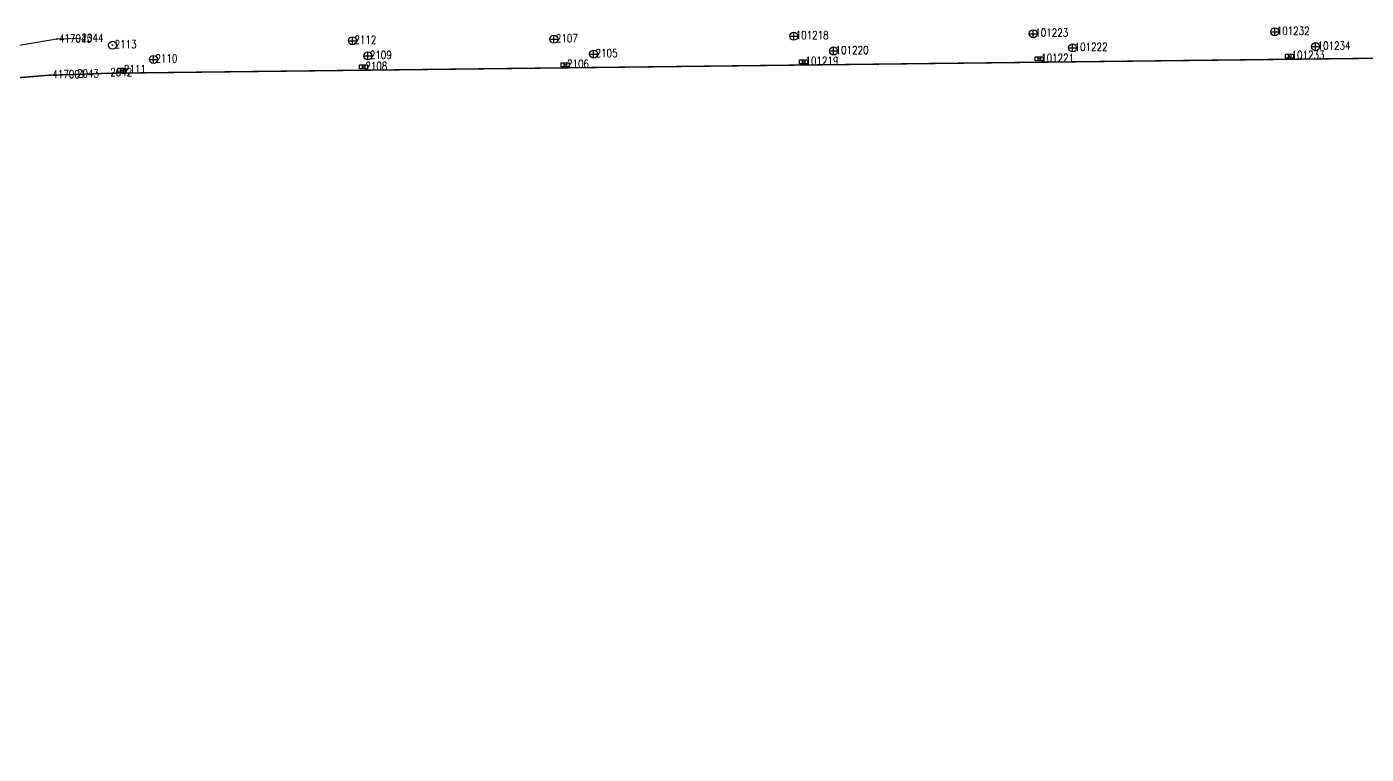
# Model space of a CAD drawing. Extents: x 953 to 1485, y 1110 to 1494.
# Drawn here: x 1175.2 to 1342.5, y 1109.8 to 1200.7 of the extents above; entities that cross this region are included whole.
import ezdxf

# ---------------------------------------------------------------- set-up
doc = ezdxf.new("R2010")
doc.units = 0
doc.header["$LTSCALE"] = 0.5
doc.header["$PDSIZE"] = 0.2
doc.layers.get('0').update_dxf_attribs({"linetype": 'CONTINUOUS'})
for name, color, linetype in [('DLSS', 4, 'CONTINUOUS'), ('GXYZ', 2, 'CONTINUOUS'), ('ZDH', 1, 'CONTINUOUS')]:
    doc.layers.add(name, color=color, linetype=linetype)
doc.styles.add('HZ', font='rs.shx', dxfattribs={"width": 0.8, "bigfont": 'hztxt.shx'})

# ---------------------------------------------------------------- blocks, each defined once
blk = doc.blocks.new('gc041')
for p, q in [((-1, 0.5), (1, 0.5)), ((-1, -0.5), (-1, 0.5)), ((-0.33, 0.5), (-0.33, -0.5)), ((0.33, 0.5), (0.33, -0.5)), ((1, 0.5), (1, -0.5)), ((1, -0.5), (-1, -0.5))]:
    blk.add_line(p, q)
blk = doc.blocks.new('gc043')
for p, q in [((-1, 0), (1, 0)), ((0, -1), (0, 1))]:
    blk.add_line(p, q)
blk.add_circle((0, 0), 1)
blk = doc.blocks.new('gc188')
blk.add_circle((0, 0), 1)

msp = doc.modelspace()

# ---------------------------------------------------------------- linework, layer by layer
at = {"linetype": 'Continuous'}
for p, q in [((1178.94, 1199.1, 8.56), (1133.64, 1191.53, 7.72)), ((1181.76, 1199.18, 8.61), (1178.94, 1199.1, 8.56))]:
    msp.add_line(p, q, dxfattribs=at)
at = {"layer": 'DLSS', "linetype": 'Continuous', "const_width": 0.175, "flags": 128}
msp.add_lwpolyline([(1460.28, 1198.11), (1405.34, 1197.46), (1185.35, 1194.86), (1181.21, 1194.7), (1178.12, 1194.63), (1169.91, 1193.95), (1160.64, 1192.83), (1153.46, 1191.63), (1141.84, 1189.13), (1126.8, 1184.82), (1111.38, 1179.02), (1097.35, 1172.43), (1084.6, 1165.25), (1072.9, 1158.29), (1053.39, 1146.69), (1039.51, 1138.39), (1032.84, 1134.46), (1024.77, 1130.12), (1023.39, 1129.44), (1014.66, 1125.38), (996.71, 1118.23), (983.05, 1114.36), (961.33, 1109.88)], dxfattribs=at)
at = {"layer": 'ZDH', "linetype": 'Continuous'}
for p in [(1300.91, 1199.8, 9.69), (1331.07, 1200.04, 10.08), (1178.94, 1199.1, 8.56), (1181.76, 1199.18, 8.61), (1185.9, 1198.36, 8.64), (1215.85, 1198.92, 8.99), (1241.02, 1199.11, 9.18), (1270.98, 1199.49, 9.4), (1336.18, 1198.18, 10.13), (1191, 1196.59, 8.65), (1217.78, 1197.02, 8.94), (1245.98, 1197.26, 9.19), (1275.97, 1197.64, 9.41), (1301.64, 1196.65, 9.63), (1305.82, 1198.02, 9.71), (1332.92, 1197.01, 10.05), (1185.35, 1194.86, 8.54), (1187.06, 1195.26, 8.58), (1217.22, 1195.64, 8.89), (1242.42, 1195.92, 9.11), (1272.2, 1196.29, 9.34), (1178.12, 1194.63, 8.48), (1181.21, 1194.7, 8.5)]:
    msp.add_point(p, dxfattribs=at)

# ---------------------------------------------------------------- block references
at = {"layer": 'GXYZ', "linetype": 'Continuous', "xscale": 0.5, "yscale": 0.5}
for name, p in [('gc043', (1270.98, 1199.49, 9.4)), ('gc043', (1300.91, 1199.8, 9.69)), ('gc043', (1331.07, 1200.04, 10.08)), ('gc188', (1185.9, 1198.36, 8.64)), ('gc043', (1215.85, 1198.92, 8.99)), ('gc043', (1241.02, 1199.11, 9.18)), ('gc043', (1275.97, 1197.64, 9.41)), ('gc043', (1305.82, 1198.02, 9.71)), ('gc043', (1336.18, 1198.18, 10.13)), ('gc043', (1191, 1196.59, 8.65)), ('gc043', (1217.78, 1197.02, 8.94)), ('gc043', (1245.98, 1197.26, 9.19)), ('gc041', (1272.2, 1196.29, 9.34)), ('gc041', (1301.64, 1196.65, 9.63)), ('gc041', (1332.92, 1197.01, 10.05)), ('gc041', (1187.06, 1195.26, 8.58)), ('gc041', (1217.22, 1195.64, 8.89)), ('gc041', (1242.42, 1195.92, 9.11))]:
    msp.add_blockref(name, p, dxfattribs=at)

# ---------------------------------------------------------------- texts
at = {"layer": 'ZDH', "linetype": 'Continuous', "style": 'HZ', "width": 0.8}
for s, p in [('2044', (1182.01, 1198.8, 8.61)), ('2107', (1241.27, 1198.73, 9.18)), ('101218', (1271.23, 1199.12, 9.4)), ('101223', (1301.16, 1199.43, 9.69)), ('101232', (1331.32, 1199.66, 10.08)), ('417043', (1179.19, 1198.72, 8.56)), ('2113', (1186.15, 1197.98, 8.64)), ('2112', (1216.1, 1198.55, 8.99)), ('101220', (1276.22, 1197.26, 9.41)), ('101222', (1306.07, 1197.65, 9.71)), ('101234', (1336.43, 1197.81, 10.13)), ('2110', (1191.25, 1196.21, 8.65)), ('2109', (1218.03, 1196.64, 8.94)), ('2106', (1242.67, 1195.55, 9.11)), ('2105', (1246.23, 1196.88, 9.19)), ('101219', (1272.45, 1195.91, 9.34)), ('101221', (1301.89, 1196.28, 9.63)), ('101233', (1333.17, 1196.64, 10.05)), ('417001', (1178.37, 1194.26, 8.48)), ('2043', (1181.46, 1194.33, 8.5)), ('2042', (1185.6, 1194.48, 8.54)), ('2111', (1187.31, 1194.88, 8.58)), ('2108', (1217.47, 1195.27, 8.89))]:
    msp.add_text(s, height=1, dxfattribs=at).set_placement(p)

doc.saveas('drawing.dxf')
